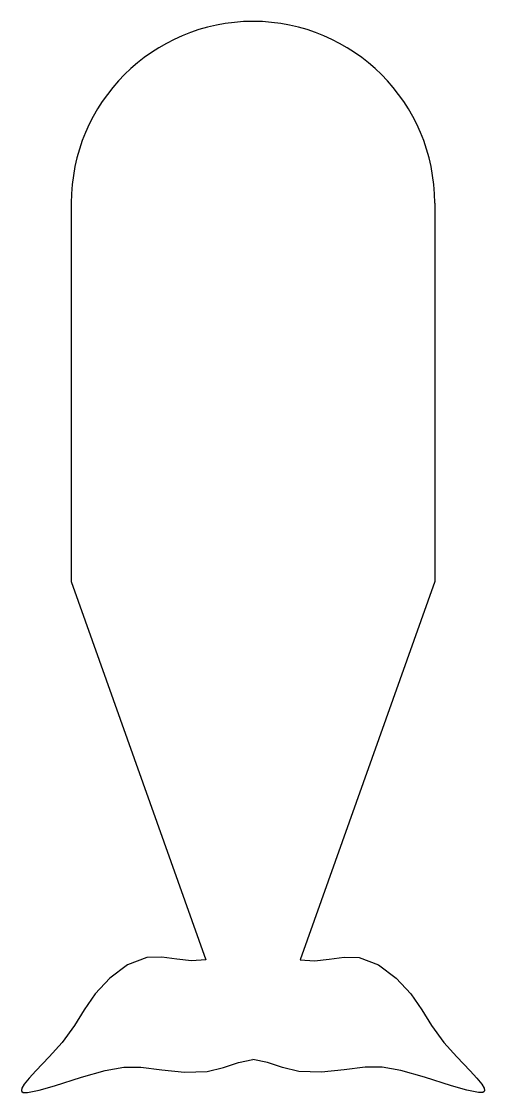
# Model space of a CAD drawing. Extents: x -2.9 to 2.9, y -6.4 to 7.
import ezdxf

# ---------------------------------------------------------------- set-up
doc = ezdxf.new("R2010")
doc.units = 0
doc.header["$MEASUREMENT"] = 0
doc.layers.add('VISIBLE', color=7, linetype='CONTINUOUS')

msp = doc.modelspace()

# ---------------------------------------------------------------- linework, layer by layer
at = {"layer": 'VISIBLE'}
for p, q in [((-2.28, 4.75, 0.118), (-2.28, 4.5, 0.118)), ((2.28, 4.75, 0.118), (2.28, 4.5, 0.118)), ((-2.28, 4.5, 0.118), (-2.28, 4, 0.118)), ((2.28, 4.5, 0.118), (2.28, 4, 0.118)), ((-2.28, 4, 0.118), (-2.28, 1.1, 0.118)), ((2.28, 4, 0.118), (2.28, 1.1, 0.118)), ((-2.28, 1.1, 0.118), (-2.28, 0.6, 0.118)), ((2.28, 1.1, 0.118), (2.28, 0.6, 0.118)), ((-2.28, 0.6, 0.118), (-2.28, 0, 0.118)), ((2.28, 0.6, 0.118), (2.28, 0, 0.118)), ((-2.28, 0, 0.118), (-0.591, -4.75, 0.118)), ((2.28, 0, 0.118), (0.591, -4.75, 0.118))]:
    msp.add_line(p, q, dxfattribs=at)
for points in [[(-0.591, -4.75, 0.118), (-0.771, -4.762, 0.118), (-0.956, -4.738, 0.118), (-1.143, -4.713, 0.118), (-1.331, -4.719, 0.118), (-1.575, -4.813, 0.118), (-1.797, -4.979, 0.118), (-1.982, -5.177, 0.118), (-2.118, -5.374, 0.118), (-2.24, -5.572, 0.118), (-2.396, -5.787, 0.118), (-2.556, -5.966, 0.118), (-2.726, -6.143, 0.118), (-2.808, -6.232, 0.118), (-2.869, -6.308, 0.118), (-2.9, -6.361, 0.118), (-2.905, -6.39, 0.118), (-2.898, -6.403, 0.118), (-2.883, -6.412, 0.118), (-2.829, -6.415, 0.118), (-2.683, -6.386, 0.118), (-2.49, -6.33, 0.118), (-2.152, -6.221, 0.118), (-1.853, -6.136, 0.118), (-1.62, -6.097, 0.118), (-1.408, -6.097, 0.118), (-1.145, -6.127, 0.118), (-0.858, -6.157, 0.118), (-0.575, -6.148, 0.118), (-0.372, -6.098, 0.118), (-0.183, -6.037, 0.118), (0, -6, 0.118)], [(0.591, -4.75, 0.118), (0.771, -4.762, 0.118), (0.956, -4.738, 0.118), (1.143, -4.713, 0.118), (1.331, -4.719, 0.118), (1.575, -4.813, 0.118), (1.797, -4.979, 0.118), (1.982, -5.177, 0.118), (2.118, -5.374, 0.118), (2.24, -5.572, 0.118), (2.396, -5.787, 0.118), (2.556, -5.966, 0.118), (2.726, -6.143, 0.118), (2.808, -6.232, 0.118), (2.869, -6.308, 0.118), (2.9, -6.361, 0.118), (2.905, -6.39, 0.118), (2.898, -6.403, 0.118), (2.883, -6.412, 0.118), (2.829, -6.415, 0.118), (2.683, -6.386, 0.118), (2.49, -6.33, 0.118), (2.152, -6.221, 0.118), (1.853, -6.136, 0.118), (1.62, -6.097, 0.118), (1.408, -6.097, 0.118), (1.145, -6.127, 0.118), (0.858, -6.157, 0.118), (0.575, -6.148, 0.118), (0.372, -6.098, 0.118), (0.183, -6.037, 0.118), (0, -6, 0.118)]]:
    msp.add_polyline3d(points, dxfattribs=at)
msp.add_arc((0, 4.75, 0.118), 2.28, 0, 180, dxfattribs=at)

doc.saveas('drawing.dxf')
